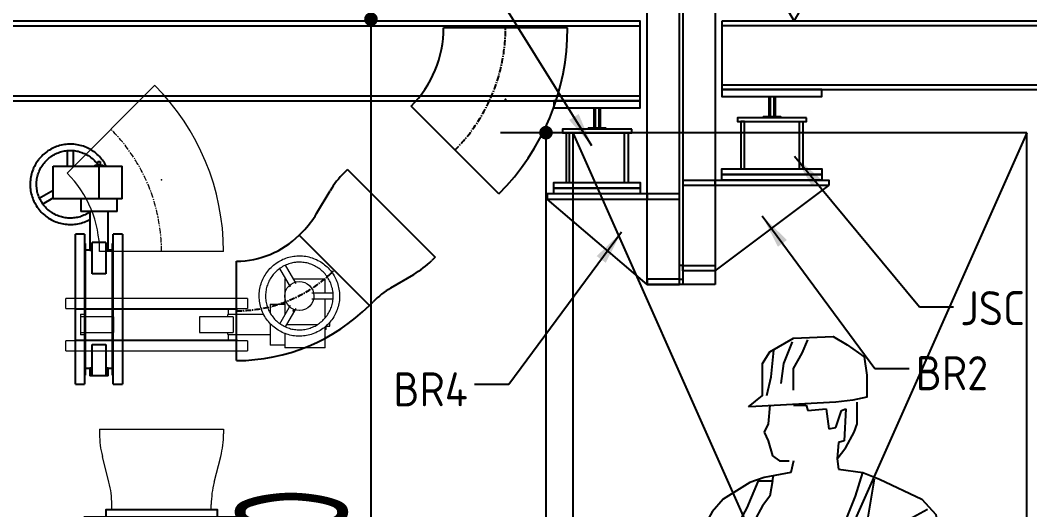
# Model space of a CAD drawing. Extents: x -181672 to 290600, y -29000 to 395522.
# Drawn here: x -98685 to -96462, y 36194 to 37272 of the extents above; entities that cross this region are included whole.
import ezdxf

# ---------------------------------------------------------------- set-up
doc = ezdxf.new("R2010")
doc.units = 0
doc.header["$LTSCALE"] = 10
doc.linetypes.add('XFM7P20PCW$0$CENTER', pattern=[2, 1.25, -0.25, 0.25, -0.25])
doc.linetypes.add('XFM7P20PCW$0$HIDDEN', pattern=[9.525, 6.35, -3.175])
for name, color, linetype in [('XFM7P20PCW$0$C.EQ', 252, 'Continuous'), ('XFM7P20PCW$0$M-CWTR-VAVE', 252, 'Continuous'), ('XFM7P20PCW$0$P-PCWR-20.7-P', 252, 'Continuous'), ('XFM7P20PCW$0$SH-LINE-10', 252, 'Continuous'), ('XFM7P20PCW$0$SH-LINE-130', 252, 'Continuous'), ('XFM7P20PCW$0$SH-LINE-170', 252, 'Continuous'), ('XFM7P20PCW$0$SH-TEXT', 252, 'Continuous'), ('XFM7P20PCW$0$U-CV-DIM', 252, 'Continuous')]:
    doc.layers.add(name, color=color, linetype=linetype)
doc.layers.add('XFM7P20PCW$0$M-PIPE--2', color=252, linetype='Continuous', lineweight=9)
doc.layers.add('XFM7P20PCW$0$M-PIPE-PCWS', color=252, linetype='Continuous', lineweight=9)
doc.styles.add('XFM7P20PCW$0$aa-txt', font='isocp.shx', dxfattribs={"bigfont": 'chineset'})
doc.styles.add('XFM7P20PCW$0$PX-TEXT', font='isocp.shx', dxfattribs={"width": 0.7, "bigfont": 'chineset.shx'})
doc.dimstyles.new('XFM7P20PCW$0$adim-5', dxfattribs={"dimscale": 10, "dimtxt": 0.25, "dimasz": 0.25, "dimexe": 0.1, "dimexo": 0.5, "dimgap": 0.15, "dimtad": 0, "dimdec": 4, "dimlfac": 5, "dimdsep": 46, "dimtxsty": 'XFM7P20PCW$0$aa-txt', "dimcen": 2.5, "dimclrd": 3, "dimclre": 3, "dimclrt": 256, "dimadec": 0, "dimazin": 0, "dimtfac": 1, "dimtdec": 4, "dimtmove": 0, "dimatfit": 3, "dimfxl": 1, "dimtolj": 1, "dimtzin": 0, "dimarcsym": 0})
doc.dimstyles.new('XFM7P20PCW$0$PX-400', dxfattribs={"dimscale": 1000, "dimtxt": 0.25, "dimasz": 0.03, "dimexe": 0.1, "dimexo": 0.1, "dimgap": 0.05, "dimtad": 1, "dimdec": 0, "dimzin": 0, "dimdsep": 46, "dimtxsty": 'XFM7P20PCW$0$PX-TEXT', "dimblk": 'XFM7P20PCW$0$_Dot', "dimcen": 2, "dimclrd": 2, "dimclre": 1, "dimclrt": 4, "dimadec": 0, "dimazin": 0, "dimtfac": 1, "dimtdec": 0, "dimtix": 1, "dimtmove": 2, "dimatfit": 3, "dimfxl": 1, "dimtvp": 1, "dimtolj": 1, "dimtzin": 0, "dimarcsym": 0})

# ---------------------------------------------------------------- blocks, each defined once
blk = doc.blocks.new('XFM7P20PCW$0$_Dot')
at = {"color": 0, "linetype": 'ByBlock', "lineweight": -2}
blk.add_line((-0.5, 0), (-1, 0), dxfattribs=at)
at = {"color": 0, "linetype": 'ByBlock', "const_width": 0.5}
blk.add_lwpolyline([(-0.25, 0, 1), (0.25, 0, 1)], format="xyb", close=True, dxfattribs=at)
blk = doc.blocks.new('*D648')
at = {"layer": 'DEFPOINTS', "color": 0, "transparency": 16777216}
for p in [(-97912.8, 37274.5), (-98034.8, 34774.6), (-97912.8, 34774.6)]:
    blk.add_point(p, dxfattribs=at)
at = {"layer": 'XFM7P20PCW$0$U-CV-DIM', "color": 2, "lineweight": -2, "transparency": 16777216}
blk.add_line((-97912.8, 37244.5), (-97912.8, 34804.6), dxfattribs=at)
at = {"layer": 'XFM7P20PCW$0$U-CV-DIM', "color": 1, "lineweight": -2, "transparency": 16777216}
blk.add_line((-97934.8, 34774.6), (-97812.8, 34774.6), dxfattribs=at)
at = {"layer": 'XFM7P20PCW$0$U-CV-DIM', "color": 2, "lineweight": -2, "transparency": 16777216, "xscale": 30, "yscale": 30, "zscale": 30}
for p, rotation in [((-97912.8, 37274.5), 90), ((-97912.8, 34774.6), 270)]:
    blk.add_blockref('XFM7P20PCW$0$_Dot', p, dxfattribs=dict(at, rotation=rotation))
at = {"layer": 'XFM7P20PCW$0$U-CV-DIM', "color": 4, "transparency": 16777216, "insert": (-98087.9, 36024.6), "char_height": 250, "attachment_point": 5, "rotation": 90, "style": 'XFM7P20PCW$0$PX-TEXT'}
blk.add_mtext('\\A1;2500', dxfattribs=at)
blk = doc.blocks.new('XFM7P20PCW$0$A$C11510676')
at = {"layer": 'XFM7P20PCW$0$M-CWTR-VAVE', "linetype": 'ByBlock'}
for p, q in [((40438.4, -14663.7), (40406.8, -14663.7)), ((40952.4, -14663.7), (40893.2, -14663.7)), ((40438.4, -14865.3), (40406.8, -14865.3)), ((40952.4, -14865.3), (40896.6, -14865.3))]:
    blk.add_line(p, q, dxfattribs=at)
for points in [[(40380.9, -14934.8), (40352.4, -14934.8), (40352.4, -14594.3), (40380.9, -14594.3), (40380.9, -14934.8)], [(40380.9, -14934.8), (40409.5, -14934.8), (40409.5, -14594.3), (40380.9, -14594.3), (40380.9, -14934.8)], [(40980.9, -14934.8), (40952.4, -14934.8), (40952.4, -14594.3), (40980.9, -14594.3), (40980.9, -14934.8)], [(40980.9, -14934.8), (41009.5, -14934.8), (41009.5, -14594.3), (40980.9, -14594.3), (40980.9, -14934.8)], [(40352.4, -14887.5), (40336.5, -14887.5), (40336.5, -14641.5), (40352.4, -14641.5)], [(41009.5, -14887.5), (41025.4, -14887.5), (41025.4, -14641.5), (41009.5, -14641.5)]]:
    blk.add_lwpolyline(points, dxfattribs=at)
blk.add_lwpolyline([(40540, -14589.2, 0.133256), (40495, -14601.4, 0.106756), (40452.3, -14640.5, 0.082828), (40426, -14695.1, 0.071352), (40416, -14764.5, 0.071352), (40426, -14834, 0.082828), (40452.3, -14888.5, 0.106756), (40495, -14927.6, 0.133256), (40540, -14939.8, 0.133256), (40585, -14927.6, 0.106756), (40627.6, -14888.5, 0.082828), (40654, -14834, 0.071352), (40664, -14764.5, 0.071352), (40654, -14695.1, 0.082828), (40627.6, -14640.5, 0.106756), (40585, -14601.4, 0.133256)], format="xyb", close=True, dxfattribs=at)
for points in [[(40559.7, -14939.8, 0.133256), (40604.8, -14927.6, 0.106756), (40647.4, -14888.5, 0.082828), (40673.7, -14834, 0.071352), (40683.7, -14764.5, 0.071352), (40673.7, -14695.1, 0.082828), (40647.4, -14640.5, 0.106756), (40604.8, -14601.4, 0.133256), (40559.7, -14589.2, 0.133256)], [(40582.3, -14939.8, 0.133256), (40627.4, -14927.6, 0.106756), (40670, -14888.5, 0.082828), (40696.3, -14834, 0.071352), (40706.3, -14764.5, 0.071352), (40696.3, -14695.1, 0.082828), (40670, -14640.5, 0.106756), (40627.4, -14601.4, 0.133256), (40582.3, -14589.2, 0.133256)]]:
    blk.add_lwpolyline(points, format="xyb", dxfattribs=at)
for centre, radius, start, end in [((40727.9, -14927.2), 312.9, 55.6598, 103.449), ((40745.2, -14769.3), 188.2, 1.4539, 32.2502), ((40745.2, -14759.7), 188.2, 327.7498, 358.5461), ((40727.9, -14601.8), 312.9, 256.551, 304.3402)]:
    blk.add_arc(centre, radius, start, end, dxfattribs=at)
blk = doc.blocks.new('XFM7P20PCW$0$R10-8')
for p, q in [((-10.95, 0), (10.95, 0)), ((-10.95, 0), (-10.95, -1.14)), ((10.95, 0), (10.95, -1.14)), ((-11.58, -6.09), (-13.03, -11.77)), ((11.58, -6.09), (13.03, -11.77)), ((-13.65, -17.78), (-13.65, -16.72)), ((13.65, -17.78), (-13.65, -17.78)), ((13.65, -17.78), (13.65, -16.72))]:
    blk.add_line(p, q)
for centre, start, end in [((-30.95, -1.14), 345.6601, 0), ((30.95, -1.14), 180, 194.3399), ((6.35, -16.72), 165.6601, 180), ((-6.35, -16.72), 0, 14.3399)]:
    blk.add_arc(centre, 20, start, end)
blk = doc.blocks.new('XFM7P20PCW$0$BV-250A-HP')
for p, q in [((76.9, 400.2), (73.5, 399.3)), ((80.4, 400.9), (76.9, 400.2)), ((83.8, 401.5), (80.4, 400.9)), ((87.4, 402), (83.8, 401.5)), ((90.9, 402.3), (87.4, 402)), ((94.4, 402.5), (90.9, 402.3)), ((98, 402.5), (94.4, 402.5)), ((101.5, 402.4), (98, 402.5)), ((105, 402.1), (101.5, 402.4)), ((108.5, 401.7), (105, 402.1)), ((112, 401.2), (108.5, 401.7)), ((115.5, 400.5), (112, 401.2)), ((119, 399.7), (115.5, 400.5)), ((30.7, 381), (37.3, 381)), ((30.7, 373), (30.7, 381)), ((36.7, 378.8), (34.2, 376.3)), ((39.4, 381.2), (36.7, 378.8)), ((37.3, 381), (37.3, 379.2)), ((42.1, 383.4), (39.4, 381.2)), ((44.9, 385.6), (42.1, 383.4)), ((47.8, 387.6), (44.9, 385.6)), ((50.8, 389.5), (47.8, 387.6)), ((53.9, 391.3), (50.8, 389.5)), ((57, 392.9), (53.9, 391.3)), ((56.7, 376.7), (59.3, 378.2)), ((60.2, 394.5), (57, 392.9)), ((59.3, 378.2), (61.9, 379.7)), ((63.4, 395.9), (60.2, 394.5)), ((61.9, 379.7), (64.5, 381.1)), ((66.7, 397.2), (63.4, 395.9)), ((64.5, 381.1), (67.2, 382.3)), ((70.1, 398.3), (66.7, 397.2)), ((67.2, 382.3), (70, 383.4)), ((70, 383.4), (72.8, 384.5)), ((73.5, 399.3), (70.1, 398.3)), ((72.8, 384.5), (75.6, 385.4)), ((75.6, 385.4), (78.5, 386.2)), ((78.5, 386.2), (81.4, 386.9)), ((81.4, 386.9), (84.3, 387.4)), ((84.3, 387.4), (87.3, 387.9)), ((87.3, 387.9), (90.2, 388.2)), ((90, 388.3), (90, 341.4)), ((90.2, 388.2), (93.2, 388.4)), ((93.2, 388.4), (96.2, 388.5)), ((96.2, 388.5), (99.2, 388.5)), ((99.2, 388.5), (102.2, 388.3)), ((102.2, 388.3), (105.1, 388.1)), ((104, 341.4), (104, 388.5)), ((105.1, 388.1), (108.1, 387.7)), ((108.1, 387.7), (111, 387.2)), ((111, 387.2), (113.9, 386.6)), ((113.9, 386.6), (116.8, 385.8)), ((116.8, 385.8), (119.7, 385)), ((122.4, 398.8), (119, 399.7)), ((119.7, 385), (122.5, 384)), ((125.7, 397.7), (122.4, 398.8)), ((122.5, 384), (125.3, 382.9)), ((125.3, 382.9), (128, 381.7)), ((129.1, 396.5), (125.7, 397.7)), ((128, 381.7), (130.7, 380.4)), ((132.3, 395.1), (129.1, 396.5)), ((130.7, 380.4), (133.3, 379)), ((135.6, 393.7), (132.3, 395.1)), ((133.3, 379), (135.9, 377.5)), ((138.7, 392.1), (135.6, 393.7)), ((141.8, 390.3), (138.7, 392.1)), ((144.8, 388.5), (141.8, 390.3)), ((147.8, 386.5), (144.8, 388.5)), ((150.6, 384.4), (147.8, 386.5)), ((153.4, 382.2), (150.6, 384.4)), ((156.1, 379.9), (153.4, 382.2)), ((158.7, 377.5), (156.1, 379.9)), ((-17, 371), (-17, 282)), ((-17, 371), (29.3, 371)), ((19.4, 356.6), (17.8, 353.4)), ((21.2, 359.6), (19.4, 356.6)), ((23.1, 362.6), (21.2, 359.6)), ((23, 373), (23, 371)), ((23, 373), (31.1, 373)), ((25.1, 365.5), (23.1, 362.6)), ((27.2, 368.4), (25.1, 365.5)), ((29.4, 371.1), (27.2, 368.4)), ((31.7, 373.8), (29.4, 371.1)), ((34.2, 376.3), (31.7, 373.8)), ((33.9, 353.6), (35.5, 356.1)), ((35.5, 356.1), (37.2, 358.5)), ((37.2, 358.5), (39.1, 360.8)), ((39.1, 360.8), (41, 363.1)), ((41, 363.1), (43, 365.3)), ((43, 365.3), (45.1, 367.4)), ((45.1, 367.4), (47.3, 369.5)), ((47.3, 369.5), (49.5, 371.4)), ((49.2, 371), (90, 371)), ((49.5, 371.4), (51.9, 373.3)), ((51.9, 373.3), (54.3, 375)), ((54.3, 375), (56.7, 376.7)), ((104, 371), (134.8, 371)), ((134.8, 300.2), (134.8, 371)), ((135.9, 377.5), (138.4, 375.9)), ((138.4, 375.9), (140.8, 374.2)), ((140.8, 374.2), (143.2, 372.4)), ((143.2, 372.4), (145.5, 370.5)), ((145.5, 370.5), (147.7, 368.6)), ((147.7, 368.6), (149.9, 366.5)), ((149.9, 366.5), (151.9, 364.3)), ((151.9, 364.3), (153.9, 362.1)), ((153.9, 362.1), (155.8, 359.8)), ((155.8, 359.8), (157.6, 357.4)), ((157.6, 357.4), (159.3, 354.9)), ((161.1, 375), (158.7, 377.5)), ((163.5, 372.4), (161.1, 375)), ((165.8, 369.6), (163.5, 372.4)), ((168, 366.9), (165.8, 369.6)), ((170, 364), (168, 366.9)), ((172, 361), (170, 364)), ((173.8, 358), (172, 361)), ((175.5, 354.9), (173.8, 358)), ((11.5, 336.9), (10.7, 333.5)), ((12.5, 340.3), (11.5, 336.9)), ((13.6, 343.6), (12.5, 340.3)), ((14.9, 347), (13.6, 343.6)), ((16.2, 350.2), (14.9, 347)), ((17.8, 353.4), (16.2, 350.2)), ((24.6, 331.7), (25.4, 334.6)), ((25.4, 334.6), (26.3, 337.4)), ((26.3, 337.4), (27.3, 340.2)), ((27.3, 340.2), (28.4, 343)), ((28.4, 343), (29.6, 345.7)), ((29.6, 345.7), (30.9, 348.4)), ((30.9, 348.4), (32.3, 351)), ((32.3, 351), (33.9, 353.6)), ((34, 285.6), (34, 353.5)), ((159.3, 354.9), (160.8, 352.4)), ((160.8, 352.4), (162.3, 349.8)), ((162.3, 349.8), (163.7, 347.2)), ((163.7, 347.2), (165, 344.5)), ((165, 344.5), (166.1, 341.7)), ((166.1, 341.7), (167.2, 339)), ((167.2, 339), (168.1, 336.1)), ((168.1, 336.1), (169, 333.3)), ((177.1, 351.7), (175.5, 354.9)), ((178.5, 348.5), (177.1, 351.7)), ((179.8, 345.2), (178.5, 348.5)), ((181, 341.8), (179.8, 345.2)), ((182.1, 338.5), (181, 341.8)), ((183, 335), (182.1, 338.5)), ((183.7, 331.6), (183, 335)), ((8.7, 319.4), (8.5, 315.9)), ((8.5, 315.9), (8.5, 314)), ((8.5, 314), (8.6, 310.5)), ((9, 323), (8.7, 319.4)), ((9.4, 326.5), (9, 323)), ((10, 330), (9.4, 326.5)), ((10.7, 333.5), (10, 330)), ((22.5, 314), (22.6, 317)), ((22.5, 312.4), (22.5, 314)), ((22.6, 309.4), (22.5, 312.4)), ((22.6, 317), (22.7, 320)), ((22.7, 320), (23, 322.9)), ((23, 322.9), (23.5, 325.9)), ((23.5, 325.9), (24, 328.8)), ((24, 328.8), (24.6, 331.7)), ((169, 333.3), (169.7, 330.4)), ((169.7, 330.4), (170.3, 327.5)), ((170.3, 327.5), (170.8, 324.5)), ((170.8, 324.5), (171.1, 321.6)), ((171.1, 321.6), (171.4, 318.6)), ((171.4, 318.6), (171.5, 315.6)), ((171.5, 314), (171.4, 311)), ((171.5, 315.6), (171.5, 314)), ((184.4, 328.1), (183.7, 331.6)), ((184.9, 324.6), (184.4, 328.1)), ((185.2, 321.1), (184.9, 324.6)), ((185.4, 317.5), (185.2, 321.1)), ((185.3, 308.6), (185.5, 312.1)), ((185.5, 314), (185.4, 317.5)), ((185.5, 312.1), (185.5, 314)), ((8.6, 310.5), (8.8, 306.9)), ((8.8, 306.9), (9.1, 303.4)), ((9.1, 303.4), (9.6, 299.9)), ((9.6, 299.9), (10.3, 296.4)), ((10.3, 296.4), (11, 293)), ((11, 293), (11.9, 289.5)), ((11.9, 289.5), (13, 286.2)), ((22.9, 306.4), (22.6, 309.4)), ((23.2, 303.5), (22.9, 306.4)), ((23.7, 300.5), (23.2, 303.5)), ((24.3, 297.6), (23.7, 300.5)), ((25, 294.7), (24.3, 297.6)), ((25.9, 291.9), (25, 294.7)), ((26.8, 289), (25.9, 291.9)), ((27.9, 286.3), (26.8, 289)), ((69.8, 306.4), (29.2, 282.9)), ((36.1, 270.8), (76.8, 294.2)), ((117.2, 294.2), (157.9, 270.8)), ((164.8, 282.9), (124.2, 306.4)), ((167.7, 290.6), (166.7, 287.8)), ((168.6, 293.4), (167.7, 290.6)), ((169.4, 296.3), (168.6, 293.4)), ((170, 299.2), (169.4, 296.3)), ((170.5, 302.1), (170, 299.2)), ((171, 305.1), (170.5, 302.1)), ((171.3, 308), (171, 305.1)), ((171.4, 311), (171.3, 308)), ((181.5, 287.7), (182.5, 291.1)), ((182.5, 291.1), (183.3, 294.5)), ((183.3, 294.5), (184, 298)), ((184, 298), (184.6, 301.5)), ((184.6, 301.5), (185, 305)), ((185, 305), (185.3, 308.6)), ((14.6, 282), (-17, 282)), ((-11.3, 282), (-11.3, 249.5)), ((13, 286.2), (14.2, 282.8)), ((14.2, 282.8), (15.5, 279.5)), ((15.5, 279.5), (16.9, 276.3)), ((16.9, 276.3), (18.5, 273.1)), ((18.5, 273.1), (20.2, 270)), ((20.2, 270), (22, 267)), ((22, 267), (24, 264)), ((29, 283.5), (27.9, 286.3)), ((30.3, 280.8), (29, 283.5)), ((31.7, 278.2), (30.3, 280.8)), ((33.2, 275.6), (31.7, 278.2)), ((34.7, 273.1), (33.2, 275.6)), ((36.4, 270.6), (34.7, 273.1)), ((38.2, 268.2), (36.4, 270.6)), ((40.1, 265.9), (38.2, 268.2)), ((134.8, 282), (55.3, 282)), ((79.3, 249.5), (79.3, 282)), ((134.8, 282), (134.8, 284.2)), ((154.9, 267.2), (153, 264.9)), ((156.8, 269.5), (154.9, 267.2)), ((158.5, 271.9), (156.8, 269.5)), ((160.1, 274.4), (158.5, 271.9)), ((161.7, 277), (160.1, 274.4)), ((163.1, 279.6), (161.7, 277)), ((164.4, 282.3), (163.1, 279.6)), ((165.6, 285), (164.4, 282.3)), ((166.7, 287.8), (165.6, 285)), ((170.9, 265.4), (172.8, 268.4)), ((172.8, 268.4), (174.6, 271.4)), ((174.6, 271.4), (176.2, 274.6)), ((176.2, 274.6), (177.8, 277.8)), ((177.8, 277.8), (179.1, 281)), ((179.1, 281), (180.4, 284.4)), ((180.4, 284.4), (181.5, 287.7)), ((36.5, 249.5), (-11.3, 249.5)), ((11.3, 249.5), (11.3, 157)), ((24, 264), (26, 261.1)), ((26, 261.1), (28.2, 258.4)), ((28.2, 258.4), (30.5, 255.6)), ((30.5, 255.6), (32.9, 253)), ((32.9, 253), (35.3, 250.5)), ((35.3, 250.5), (37.9, 248.1)), ((37.9, 248.1), (40.6, 245.8)), ((42.1, 263.7), (40.1, 265.9)), ((40.6, 245.8), (43.4, 243.6)), ((44.1, 261.5), (42.1, 263.7)), ((46.3, 259.4), (44.1, 261.5)), ((48.5, 257.5), (46.3, 259.4)), ((50.8, 255.6), (48.5, 257.5)), ((53.2, 253.8), (50.8, 255.6)), ((55.6, 252.1), (53.2, 253.8)), ((58.1, 250.5), (55.6, 252.1)), ((60.7, 249), (58.1, 250.5)), ((79.3, 249.5), (60, 249.5)), ((63.3, 247.6), (60.7, 249)), ((66, 246.3), (63.3, 247.6)), ((68.7, 245.1), (66, 246.3)), ((71.5, 244), (68.7, 245.1)), ((124, 244.6), (121.2, 243.5)), ((126.8, 245.7), (124, 244.6)), ((129.5, 246.9), (126.8, 245.7)), ((132.1, 248.3), (129.5, 246.9)), ((134.7, 249.8), (132.1, 248.3)), ((137.3, 251.3), (134.7, 249.8)), ((139.7, 253), (137.3, 251.3)), ((142.1, 254.7), (139.7, 253)), ((144.5, 256.6), (142.1, 254.7)), ((146.7, 258.5), (144.5, 256.6)), ((148.9, 260.6), (146.7, 258.5)), ((151, 262.7), (148.9, 260.6)), ((149.1, 242.4), (151.9, 244.6)), ((153, 264.9), (151, 262.7)), ((151.9, 244.6), (154.6, 246.8)), ((154.6, 246.8), (157.3, 249.2)), ((157.3, 249.2), (159.8, 251.7)), ((159.8, 251.7), (162.3, 254.2)), ((162.3, 254.2), (164.6, 256.9)), ((164.6, 256.9), (166.8, 259.6)), ((166.8, 259.6), (168.9, 262.5)), ((168.9, 262.5), (170.9, 265.4)), ((43.4, 243.6), (46.2, 241.5)), ((46.2, 241.5), (49.2, 239.5)), ((49.2, 239.5), (52.2, 237.7)), ((52.2, 237.7), (55.3, 235.9)), ((55.3, 235.9), (58.4, 234.3)), ((56.7, 157), (56.7, 235.4)), ((58.4, 234.3), (61.7, 232.9)), ((61.7, 232.9), (64.9, 231.5)), ((64.9, 231.5), (68.3, 230.3)), ((68.3, 230.3), (71.6, 229.2)), ((74.3, 243), (71.5, 244)), ((71.6, 229.2), (75, 228.3)), ((77.2, 242.2), (74.3, 243)), ((75, 228.3), (78.5, 227.5)), ((80.1, 241.4), (77.2, 242.2)), ((78.5, 227.5), (82, 226.8)), ((83, 240.8), (80.1, 241.4)), ((82, 226.8), (85.5, 226.3)), ((85.9, 240.3), (83, 240.8)), ((85.5, 226.3), (89, 225.9)), ((88.9, 239.9), (85.9, 240.3)), ((91.8, 239.7), (88.9, 239.9)), ((89, 225.9), (92.5, 225.6)), ((94.8, 239.5), (91.8, 239.7)), ((92.5, 225.6), (96, 225.5)), ((97.8, 239.5), (94.8, 239.5)), ((96, 225.5), (99.6, 225.5)), ((100.8, 239.6), (97.8, 239.5)), ((99.6, 225.5), (103.1, 225.7)), ((103.8, 239.8), (100.8, 239.6)), ((103.1, 225.7), (106.6, 226)), ((106.7, 240.1), (103.8, 239.8)), ((106.6, 226), (110.2, 226.5)), ((109.7, 240.6), (106.7, 240.1)), ((112.6, 241.1), (109.7, 240.6)), ((110.2, 226.5), (113.6, 227.1)), ((115.5, 241.8), (112.6, 241.1)), ((113.6, 227.1), (117.1, 227.8)), ((118.4, 242.6), (115.5, 241.8)), ((117.1, 227.8), (120.5, 228.7)), ((121.2, 243.5), (118.4, 242.6)), ((120.5, 228.7), (123.9, 229.7)), ((123.9, 229.7), (127.3, 230.8)), ((127.3, 230.8), (130.6, 232.1)), ((130.6, 232.1), (133.8, 233.5)), ((133.8, 233.5), (137, 235.1)), ((137, 235.1), (140.1, 236.7)), ((140.1, 236.7), (143.2, 238.5)), ((143.2, 238.5), (146.2, 240.4)), ((146.2, 240.4), (149.1, 242.4)), ((-1.6, 200), (-23.6, 200)), ((-23.6, -200), (-23.6, 199.9)), ((-1.6, 199.8), (-1.6, -200)), ((91.6, 200), (69.6, 200)), ((69.6, -200), (69.6, 199.9)), ((91.6, 199.8), (91.6, -200)), ((0, 177.5), (-1.6, 177.5)), ((0, 177.5), (0, -177.5)), ((11.3, 157), (0, 157)), ((51, 168.2), (17, 168.2)), ((17, 94.2), (17, 168.2)), ((51, 168.2), (51, 94.2)), ((68, 157), (56.7, 157)), ((69.6, 177.5), (68, 177.5)), ((68, -177.5), (68, 177.5)), ((51, 94.2), (17, 94.2)), ((17, -94.2), (51, -94.2)), ((17, -168.3), (17, -94.2)), ((51, -94.2), (51, -168.3)), ((-1.6, -177.5), (0, -177.5)), ((0, -157), (11.3, -157)), ((11.3, -157), (11.3, -168.3)), ((56.7, -168.3), (11.3, -168.3)), ((56.7, -168.3), (56.7, -157)), ((56.7, -157), (68, -157)), ((68, -177.5), (69.6, -177.5)), ((-23.6, -200), (-1.6, -200)), ((69.6, -200), (91.6, -200))]:
    blk.add_line(p, q)
for centre, radius, start, end in [((97, 395.5), 7, 85.2104, 94.7896), ((97, 314), 32, 180, 178.5803), ((26.4, 273.3), 7, 204.5391, 214.7896), ((167.6, 273.3), 7, 325.2104, 334.7896)]:
    blk.add_arc(centre, radius, start, end)
for points in [[(11.3, 157), (11.3, 157), (11.8, 156.9), (13.7, 156.7), (15.8, 156.4), (17, 156.3)], [(51, 156.3), (52.2, 156.4), (54.3, 156.7), (56.2, 156.9), (56.7, 157), (56.7, 157)], [(17, -156.3), (15.8, -156.4), (13.7, -156.7), (11.8, -156.9), (11.3, -157), (11.3, -157)], [(56.7, -157), (56.7, -157), (56.2, -156.9), (54.3, -156.7), (52.2, -156.4), (51, -156.3)]]:
    blk.add_open_spline(points, degree=3)
blk = doc.blocks.new('XFM7P20PCW$0$A$C59A563D6')
blk.add_line((0, 344.7), (0, 71.6))
at = {"color": 0}
blk.add_line((365.9, 193.1), (172.9, 0), dxfattribs=at)
for radius in [517.5, 244.5]:
    blk.add_arc((0, -172.9), radius, 45, 90)
at = {"color": 1, "linetype": 'XFM7P20PCW$0$CENTER'}
blk.add_arc((0, -172.9), 381, 45, 90, dxfattribs=at)
at = {"color": 0}
blk.add_point((157.8, 208.1), dxfattribs=at)
blk = doc.blocks.new('XFM7P20PCW$0$BV-200A-HN')
for p, q in [((-66.6, 356.9), (-69.8, 355.5)), ((-63.3, 358.2), (-66.6, 356.9)), ((-59.9, 359.3), (-63.3, 358.2)), ((-56.5, 360.3), (-59.9, 359.3)), ((-53.1, 361.2), (-56.5, 360.3)), ((-49.6, 361.9), (-53.1, 361.2)), ((-46.2, 362.5), (-49.6, 361.9)), ((-42.6, 363), (-46.2, 362.5)), ((-39.1, 363.3), (-42.6, 363)), ((-35.6, 363.5), (-39.1, 363.3)), ((-32, 363.5), (-35.6, 363.5)), ((-28.5, 363.4), (-32, 363.5)), ((-25, 363.1), (-28.5, 363.4)), ((-21.5, 362.7), (-25, 363.1)), ((-18, 362.2), (-21.5, 362.7)), ((-14.5, 361.5), (-18, 362.2)), ((-11, 360.7), (-14.5, 361.5)), ((-7.6, 359.8), (-11, 360.7)), ((-4.3, 358.7), (-7.6, 359.8)), ((-0.9, 357.5), (-4.3, 358.7)), ((2.3, 356.1), (-0.9, 357.5)), ((5.6, 354.7), (2.3, 356.1)), ((-98.3, 334.8), (-100.6, 332.1)), ((-95.8, 337.3), (-98.3, 334.8)), ((-93.3, 339.8), (-95.8, 337.3)), ((-90.6, 342.2), (-93.3, 339.8)), ((-87.9, 344.4), (-90.6, 342.2)), ((-85.1, 346.6), (-87.9, 344.4)), ((-82.2, 348.6), (-85.1, 346.6)), ((-79.2, 350.5), (-82.2, 348.6)), ((-80.5, 332.4), (-78.1, 334.3)), ((-76.1, 352.3), (-79.2, 350.5)), ((-78.1, 334.3), (-75.7, 336)), ((-73, 353.9), (-76.1, 352.3)), ((-75.7, 336), (-73.3, 337.7)), ((-73.3, 337.7), (-70.7, 339.2)), ((-69.8, 355.5), (-73, 353.9)), ((-70.7, 339.2), (-68.1, 340.7)), ((-68.1, 340.7), (-65.5, 342.1)), ((-65.5, 342.1), (-62.8, 343.3)), ((-62.8, 343.3), (-60, 344.4)), ((-60, 344.4), (-57.2, 345.5)), ((-57.2, 345.5), (-54.4, 346.4)), ((-54.4, 346.4), (-51.5, 347.2)), ((-51.5, 347.2), (-48.6, 347.9)), ((-48.6, 347.9), (-45.7, 348.4)), ((-45.7, 348.4), (-42.7, 348.9)), ((-42.7, 348.9), (-39.8, 349.2)), ((-40, 350.2), (-40, 315)), ((-39.8, 349.2), (-36.8, 349.4)), ((-36.8, 349.4), (-33.8, 349.5)), ((-33.8, 349.5), (-30.8, 349.5)), ((-30.8, 349.5), (-27.8, 349.3)), ((-27.8, 349.3), (-24.9, 349.1)), ((-26, 315), (-26, 350.1)), ((-24.9, 349.1), (-21.9, 348.7)), ((-21.9, 348.7), (-19, 348.2)), ((-19, 348.2), (-16.1, 347.6)), ((-16.1, 347.6), (-13.2, 346.8)), ((-13.2, 346.8), (-10.3, 346)), ((-10.3, 346), (-7.5, 345)), ((-7.5, 345), (-4.7, 343.9)), ((-4.7, 343.9), (-2, 342.7)), ((-2, 342.7), (0.7, 341.4)), ((0.7, 341.4), (3.3, 340)), ((3.3, 340), (5.9, 338.5)), ((8.7, 353.1), (5.6, 354.7)), ((5.9, 338.5), (8.4, 336.9)), ((8.4, 336.9), (10.8, 335.2)), ((11.8, 351.3), (8.7, 353.1)), ((10.8, 335.2), (13.2, 333.4)), ((14.8, 349.5), (11.8, 351.3)), ((17.8, 347.5), (14.8, 349.5)), ((20.6, 345.4), (17.8, 347.5)), ((23.4, 343.2), (20.6, 345.4)), ((26.1, 340.9), (23.4, 343.2)), ((28.7, 338.5), (26.1, 340.9)), ((31.1, 336), (28.7, 338.5)), ((33.5, 333.4), (31.1, 336)), ((-112.2, 314.4), (-113.8, 311.2)), ((-110.6, 317.6), (-112.2, 314.4)), ((-108.8, 320.6), (-110.6, 317.6)), ((-106.9, 323.6), (-108.8, 320.6)), ((-104.9, 326.5), (-106.9, 323.6)), ((-102.8, 329.4), (-104.9, 326.5)), ((-100.6, 332.1), (-102.8, 329.4)), ((-99.1, 309.4), (-97.7, 312)), ((-97.7, 312), (-96.1, 314.6)), ((-96.1, 314.6), (-94.5, 317.1)), ((-94.5, 317.1), (-92.8, 319.5)), ((-92.8, 319.5), (-90.9, 321.8)), ((-90.9, 321.8), (-89, 324.1)), ((-89, 324.1), (-87, 326.3)), ((-87, 326.3), (-84.9, 328.4)), ((-84.9, 328.4), (-82.7, 330.5)), ((-82.7, 330.5), (-80.5, 332.4)), ((-70.8, 315), (81, 315)), ((-70.8, 243), (-70.8, 315)), ((13.2, 333.4), (15.5, 331.5)), ((15.5, 331.5), (17.7, 329.6)), ((17.7, 329.6), (19.9, 327.5)), ((19.9, 327.5), (21.9, 325.3)), ((21, 317), (21, 315)), ((21, 317), (27.7, 317)), ((21.9, 325.3), (23.9, 323.1)), ((23.9, 323.1), (25.8, 320.8)), ((25.8, 320.8), (27.3, 318.7)), ((27.3, 325), (32.7, 325)), ((27.3, 317), (27.3, 325)), ((32.1, 317), (27.9, 317)), ((30, 315), (30, 243)), ((32.7, 317), (32.3, 317)), ((32.7, 325), (32.7, 317)), ((32.7, 317), (39, 317)), ((35.8, 330.6), (33.5, 333.4)), ((38, 327.9), (35.8, 330.6)), ((40, 325), (38, 327.9)), ((39, 315), (39, 317)), ((42, 322), (40, 325)), ((43.8, 319), (42, 322)), ((45.5, 315.9), (43.8, 319)), ((45.9, 315), (45.5, 315.9)), ((81, 243), (81, 315)), ((-120, 291), (-120.6, 287.5)), ((-119.3, 294.5), (-120, 291)), ((-118.5, 297.9), (-119.3, 294.5)), ((-117.5, 301.3), (-118.5, 297.9)), ((-116.4, 304.6), (-117.5, 301.3)), ((-115.1, 308), (-116.4, 304.6)), ((-113.8, 311.2), (-115.1, 308)), ((-106.5, 286.9), (-106, 289.8)), ((-106, 289.8), (-105.4, 292.7)), ((-105.4, 292.7), (-104.6, 295.6)), ((-104.6, 295.6), (-103.7, 298.4)), ((-103.7, 298.4), (-102.7, 301.2)), ((-102.7, 301.2), (-101.6, 304)), ((-101.6, 304), (-100.4, 306.7)), ((-100.4, 306.7), (-99.1, 309.4)), ((-121.3, 280.4), (-121.5, 276.9)), ((-121.5, 276.9), (-121.5, 275)), ((-121.5, 275), (-121.4, 271.5)), ((-121.4, 271.5), (-121.2, 267.9)), ((-121, 284), (-121.3, 280.4)), ((-121.2, 267.9), (-120.9, 264.4)), ((-120.6, 287.5), (-121, 284)), ((-107.5, 275), (-107.4, 278)), ((-107.5, 273.4), (-107.5, 275)), ((-107.4, 270.4), (-107.5, 273.4)), ((-107.4, 278), (-107.3, 281)), ((-107.1, 267.4), (-107.4, 270.4)), ((-107.3, 281), (-107, 283.9)), ((-106.8, 264.5), (-107.1, 267.4)), ((-107, 283.9), (-106.5, 286.9)), ((-120.9, 264.4), (-120.4, 260.9)), ((-120.4, 260.9), (-119.7, 257.4)), ((-119.7, 257.4), (-119, 254)), ((-119, 254), (-118.1, 250.5)), ((-118.1, 250.5), (-117, 247.2)), ((-117, 247.2), (-115.8, 243.8)), ((-106.3, 261.5), (-106.8, 264.5)), ((-105.7, 258.6), (-106.3, 261.5)), ((-105, 255.7), (-105.7, 258.6)), ((-104.1, 252.9), (-105, 255.7)), ((-103.2, 250), (-104.1, 252.9)), ((-102.1, 247.3), (-103.2, 250)), ((-101, 244.5), (-102.1, 247.3)), ((-70.8, 261.3), (-101.4, 243.6)), ((-94.6, 231.3), (-70.8, 245.1)), ((-115.8, 243.8), (-114.5, 240.5)), ((-114.5, 240.5), (-113.1, 237.3)), ((-113.1, 237.3), (-111.5, 234.1)), ((-111.5, 234.1), (-109.8, 231)), ((-109.8, 231), (-108, 228)), ((-108, 228), (-106, 225)), ((-106, 225), (-104, 222.1)), ((-99.7, 241.8), (-101, 244.5)), ((-98.3, 239.2), (-99.7, 241.8)), ((-96.8, 236.6), (-98.3, 239.2)), ((-95.3, 234.1), (-96.8, 236.6)), ((-93.6, 231.6), (-95.3, 234.1)), ((-91.8, 229.2), (-93.6, 231.6)), ((-89.9, 226.9), (-91.8, 229.2)), ((-87.9, 224.7), (-89.9, 226.9)), ((-85.9, 222.5), (-87.9, 224.7)), ((-83.7, 220.4), (-85.9, 222.5)), ((81, 243), (-70.8, 243)), ((-10, 243), (-10, 215)), ((70, 215), (70, 243)), ((-104, 222.1), (-101.8, 219.4)), ((-101.8, 219.4), (-99.5, 216.6)), ((-99.5, 216.6), (-97.1, 214)), ((-97.1, 214), (-94.7, 211.5)), ((-94.7, 211.5), (-92.1, 209.1)), ((-92.1, 209.1), (-89.4, 206.8)), ((-89.4, 206.8), (-86.6, 204.6)), ((-86.6, 204.6), (-83.8, 202.5)), ((-83.8, 202.5), (-80.8, 200.5)), ((-81.5, 218.5), (-83.7, 220.4)), ((-79.2, 216.6), (-81.5, 218.5)), ((-80.8, 200.5), (-77.8, 198.7)), ((-76.8, 214.8), (-79.2, 216.6)), ((-74.4, 213.1), (-76.8, 214.8)), ((-71.9, 211.5), (-74.4, 213.1)), ((-69.3, 210), (-71.9, 211.5)), ((-66.7, 208.6), (-69.3, 210)), ((-64, 207.3), (-66.7, 208.6)), ((-61.3, 206.1), (-64, 207.3)), ((-58.5, 205), (-61.3, 206.1)), ((-55.7, 204), (-58.5, 205)), ((-52.8, 203.2), (-55.7, 204)), ((-49.9, 202.4), (-52.8, 203.2)), ((-47, 201.8), (-49.9, 202.4)), ((-44.1, 201.3), (-47, 201.8)), ((-41.1, 200.9), (-44.1, 201.3)), ((-38.2, 200.7), (-41.1, 200.9)), ((-35.2, 200.5), (-38.2, 200.7)), ((-32.2, 200.5), (-35.2, 200.5)), ((-29.2, 200.6), (-32.2, 200.5)), ((-26.2, 200.8), (-29.2, 200.6)), ((-23.3, 201.1), (-26.2, 200.8)), ((-20.3, 201.6), (-23.3, 201.1)), ((-17.4, 202.1), (-20.3, 201.6)), ((-14.5, 202.8), (-17.4, 202.1)), ((-11.6, 203.6), (-14.5, 202.8)), ((-8.8, 204.5), (-11.6, 203.6)), ((70, 215), (-10, 215)), ((-6, 205.6), (-8.8, 204.5)), ((-3.2, 206.7), (-6, 205.6)), ((-0.5, 207.9), (-3.2, 206.7)), ((2.1, 209.3), (-0.5, 207.9)), ((4.7, 210.8), (2.1, 209.3)), ((7.3, 212.3), (4.7, 210.8)), ((9.7, 214), (7.3, 212.3)), ((10, 214.2), (9.7, 214)), ((10, 215), (10, 130)), ((50, 130), (50, 215)), ((-77.8, 198.7), (-74.7, 196.9)), ((-74.7, 196.9), (-71.6, 195.3)), ((-71.6, 195.3), (-68.3, 193.9)), ((-68.3, 193.9), (-65.1, 192.5)), ((-65.1, 192.5), (-61.7, 191.3)), ((-61.7, 191.3), (-58.4, 190.2)), ((-58.4, 190.2), (-55, 189.3)), ((-55, 189.3), (-51.5, 188.5)), ((-51.5, 188.5), (-48, 187.8)), ((-48, 187.8), (-44.5, 187.3)), ((-44.5, 187.3), (-41, 186.9)), ((-41, 186.9), (-37.5, 186.6)), ((-37.5, 186.6), (-34, 186.5)), ((-34, 186.5), (-30.4, 186.5)), ((-30.4, 186.5), (-26.9, 186.7)), ((-26.9, 186.7), (-23.4, 187)), ((-23.4, 187), (-19.8, 187.5)), ((-19.8, 187.5), (-16.4, 188.1)), ((-16.4, 188.1), (-12.9, 188.8)), ((-12.9, 188.8), (-9.5, 189.7)), ((-9.5, 189.7), (-6.1, 190.7)), ((-6.1, 190.7), (-2.7, 191.8)), ((-2.7, 191.8), (0.6, 193.1)), ((0.6, 193.1), (3.8, 194.5)), ((3.8, 194.5), (7, 196.1)), ((7, 196.1), (10, 197.7)), ((-1.6, 165), (-21.6, 165)), ((-21.6, -165), (-21.6, 165)), ((-1.6, 165), (-1.6, -165)), ((81.6, 165), (61.6, 165)), ((61.6, -165), (61.6, 165)), ((81.6, 165), (81.6, -165)), ((0, 145), (-1.6, 145)), ((0, 145), (0, -145)), ((45, 146.7), (15, 146.7)), ((15, 78), (15, 146.7)), ((45, 146.7), (45, 78)), ((61.6, 145), (60, 145)), ((60, -145), (60, 145)), ((10, 130), (0, 130)), ((60, 130), (50, 130)), ((45, 78), (15, 78)), ((15, -78), (45, -78)), ((15, -146.7), (15, -78)), ((45, -78), (45, -146.7)), ((0, -130), (10, -130)), ((10, -130), (10, -146.7)), ((50, -146.7), (50, -130)), ((50, -130), (60, -130)), ((-1.6, -145), (0, -145)), ((50, -146.7), (10, -146.7)), ((60, -145), (61.6, -145)), ((-21.6, -165), (-1.6, -165)), ((61.6, -165), (81.6, -165))]:
    blk.add_line(p, q)
for centre, start, end in [((-33, 356.5), 85.2104, 94.7896), ((-103.6, 234.3), 205.2104, 214.7896)]:
    blk.add_arc(centre, 7, start, end)
for points in [[(10, 130), (10, 130), (10.4, 129.9), (12.1, 129.7), (13.9, 129.5), (15, 129.3)], [(45, 129.3), (46.1, 129.5), (47.9, 129.7), (49.6, 129.9), (50, 130), (50, 130)], [(15, -129.3), (13.9, -129.5), (12.1, -129.7), (10.4, -129.9), (10, -130), (10, -130)], [(50, -130), (50, -130), (49.6, -129.9), (47.9, -129.7), (46.1, -129.5), (45, -129.3)]]:
    blk.add_open_spline(points, degree=3)
blk = doc.blocks.new('XFM7P20PCW$0$A$C6F0327C1')
blk.add_line((0, 276.3), (0, 57.2))
at = {"color": 0}
blk.add_line((293, 154.9), (138.1, 0), dxfattribs=at)
for radius in [414.3, 195.3]:
    blk.add_arc((0, -138.1), radius, 45, 90)
at = {"color": 1, "linetype": 'XFM7P20PCW$0$CENTER'}
blk.add_arc((0, -138.1), 304.8, 45, 90, dxfattribs=at)
at = {"color": 0}
blk.add_point((126.3, 166.7), dxfattribs=at)
blk = doc.blocks.new('*D645')
at = {"layer": 'DEFPOINTS', "color": 0, "transparency": 16777216}
for p in [(-97193.3, 37024.7), (-97527.5, 34774.6), (-97315.3, 34774.6)]:
    blk.add_point(p, dxfattribs=at)
at = {"layer": 'XFM7P20PCW$0$U-CV-DIM', "color": 1, "lineweight": -2, "transparency": 16777216}
for p, q in [((-97293.3, 37024.7), (-97627.5, 37024.7)), ((-97415.3, 34774.6), (-97627.5, 34774.6))]:
    blk.add_line(p, q, dxfattribs=at)
at = {"layer": 'XFM7P20PCW$0$U-CV-DIM', "color": 2, "lineweight": -2, "transparency": 16777216}
blk.add_line((-97527.5, 36994.7), (-97527.5, 34804.6), dxfattribs=at)
at = {"layer": 'XFM7P20PCW$0$U-CV-DIM', "color": 2, "lineweight": -2, "transparency": 16777216, "xscale": 30, "yscale": 30, "zscale": 30}
for p, rotation in [((-97527.5, 37024.7), 90), ((-97527.5, 34774.6), 270)]:
    blk.add_blockref('XFM7P20PCW$0$_Dot', p, dxfattribs=dict(at, rotation=rotation))
at = {"layer": 'XFM7P20PCW$0$U-CV-DIM', "color": 4, "transparency": 16777216, "insert": (-97702.5, 35899.7), "char_height": 250, "attachment_point": 5, "rotation": 90, "style": 'XFM7P20PCW$0$PX-TEXT'}
blk.add_mtext('\\A1;2250', dxfattribs=at)
blk = doc.blocks.new('XFM7P20PCW$0$Man-180')
at = {"color": 0, "linetype": 'ByBlock'}
for p, q in [((-150.3, 1649.7), (-153.8, 1608.9)), ((-97.7, 1649.7), (-70, 1649.7)), ((-70, 1649.7), (-66.5, 1638.5)), ((42.2, 1608.9), (42.2, 1656.8)), ((-66.5, 1638.5), (-26.3, 1642)), ((-26.3, 1642), (-20.3, 1597.7)), ((-4.5, 1601.2), (7.9, 1638.5)), ((7.9, 1638.5), (17.4, 1642)), ((17.4, 1642), (13.9, 1571.7)), ((-153.8, 1608.9), (-162.7, 1590.6)), ((-20.3, 1597.7), (-4.5, 1601.2)), ((35.7, 1590.6), (42.2, 1608.9)), ((-162.7, 1590.6), (-153.8, 1571.7)), ((17.4, 1556.9), (35.7, 1590.6)), ((-153.8, 1571.7), (-144.4, 1538.6)), ((1.5, 1568.2), (-1.5, 1531.6)), ((-1.5, 1531.6), (17.4, 1556.9)), ((13.9, 1571.7), (1.5, 1568.2)), ((-144.4, 1538.6), (-128.5, 1527.4)), ((-128.5, 1527.4), (-107.2, 1527.4)), ((-1.5, 1531.6), (1.5, 1509.1)), ((-144.4, 1483.1), (-141.6, 1495.5)), ((-253, 714.7), (-253, 589.5)), ((-253, 589.5), (-237.6, 489.6)), ((-237.6, 489.6), (-209.4, 338.4)), ((-81.4, 41.3), (-81.4, -0.3))]:
    blk.add_line(p, q, dxfattribs=at)
for points in [[(-197, 1646.1), (-166.2, 1671.5), (-166.2, 1741.8), (-150.3, 1767.8), (-97.7, 1797.3), (-10.9, 1800.9), (20.3, 1782.6), (57.6, 1756.6), (63.5, 1715.8), (63.5, 1668), (32.7, 1660.9), (-4.5, 1656.8), (-72.9, 1653.2), (-194, 1646.1)], [(-100.7, 1789.7), (-119.6, 1741.8), (-125.5, 1697.5)], [(-97.7, 1682.8), (-97.7, 1730.6), (-78.9, 1764.3), (-66.5, 1793.8)], [(-156.8, 1671.5), (-147.3, 1712.3), (-140.9, 1771.4)], [(-97.7, 1527.4), (-103.7, 1502), (-162.7, 1490.8), (-194, 1479.6), (-253, 1443), (-276.8, 1415.1), (-296.8, 1378.9), (-305.6, 1339), (-315, 1284.1), (-318, 1202.6), (-321, 1091.5), (-339.8, 1069.7), (-339.8, 940.3), (-333.4, 862.9), (-342.8, 836.9), (-361.7, 818.6)], [(-268.4, 943.9), (-274.4, 1066.1), (-274.4, 1125.2), (-277.8, 1165.3), (-268.4, 1232.1), (-265.4, 1287.6), (-243.6, 1357.9), (-221.8, 1383.3), (-199.9, 1424.1), (-175.1, 1483.1), (-144.4, 1483.1), (-150.3, 1450), (-166.2, 1428.2), (-184.6, 1394.5), (-191, 1353.8), (-75.9, 1350.2), (-45.1, 1361.4), (10.9, 1379.8), (38.7, 1450), (54.6, 1502)], [(1.5, 1509.1), (54.6, 1502), (91.8, 1487.3), (184.6, 1443), (215.8, 1409.3), (220.6, 1377.3), (228.2, 1309.5), (243.6, 1291.2), (259, 1187.8), (271.4, 1102.7), (287.3, 1084.4), (290.2, 1043.7), (265.4, 1028.9), (231.2, 1043.7), (181.6, 1051.4), (144.4, 1036.6), (122.5, 1021.8), (122.5, 1054.9), (166.2, 1073.2), (191, 1106.3), (231.2, 1121.1), (274.9, 1099.2)], [(79.4, 1487.3), (60.5, 1372.7), (67, 1320.7), (72.9, 1265.2), (82.4, 1235.6), (113.1, 1239.8), (144.4, 1272.8), (175.6, 1294.7), (231.2, 1328.4)], [(197, 1420.5), (156.8, 1398.1), (137.9, 1368.5), (116.6, 1317.1), (97.7, 1258.1), (91.8, 1239.8)], [(228.2, 1302.4), (197, 1246.9), (191, 1199), (156.8, 1150.6), (119.6, 1117.5)], [(-315, 1254.5), (-293.2, 1254.5), (-274.4, 1243.3)], [(97.7, 1235.6), (116.6, 1220.9), (110.1, 1194.9), (107.2, 1150.6), (116.6, 1135.8), (122.5, 1076.8), (125.5, 1054.9)], [(-280.8, 1169.5), (-302.6, 1199), (-315, 1187.8)], [(125.5, 1066.1), (163.2, 1095.7), (194, 1143.5), (218.8, 1154.7)], [(-277.8, 1128.7), (-299.7, 1106.3), (-315, 1132.3)], [(-330.4, 1073.2), (-299.7, 1102.7)], [(-277.8, 1062), (-312.1, 1036.6)], [(-312.1, 1036.6), (-330.4, 958.6)], [(119.6, 1010.6), (104.2, 969.8), (82.4, 955.1), (48.1, 951.5), (10.9, 947.4), (1.5, 929.1), (32.7, 925.5), (48.1, 925.5), (38.7, 910.8), (20.3, 884.8), (-4.5, 833.4), (1.5, 825.7), (38.7, 862.9), (51.1, 855.3), (70, 855.3), (72.9, 829.3), (94.8, 844), (107.2, 825.7), (134.9, 833.4), (163.2, 873.6), (197, 896), (191, 925.5), (221.8, 947.4), (243.6, 976.9), (262.4, 1002.9), (265.4, 1025.4)], [(125.5, 1014.1), (166.2, 1010.6), (209.4, 999.4), (218.8, 943.9)], [(107.2, 962.2), (147.3, 947.4), (191, 925.5)], [(-336.9, 951.5), (-305.6, 951.5), (-265.4, 940.3), (-299.7, 917.9), (-333.4, 903.1)], [(-336.9, 844), (-256, 866.5), (-256, 936.8)], [(-206.4, 884.8), (-181.6, 836.9), (-166.2, 811), (-116.6, 807.4), (-94.8, 811), (-57.6, 870), (-85.3, 811), (-88.3, 766.7), (-94.8, 711.1), (-100.7, 607.8), (-104.2, 552.3), (-104.2, 474.9), (-97.7, 437.7), (-85.3, 397.5), (-70, 363.8), (-23.3, 363.8), (-26.3, 356.8), (-67, 353.2), (-70, 327.2)], [(172.2, 877.7), (125.5, 825.7), (103.7, 770.2), (72.9, 696.4), (70, 607.8), (66.5, 519.2), (70, 448.9), (72.9, 363.8)], [(-361.7, 818.6), (-358.7, 796.2), (-352.2, 755.4), (-361.7, 729.5), (-355.2, 704.1), (-339.8, 707.6), (-327.4, 685.2), (-302.6, 645), (-293.2, 678.1), (-293.2, 707.6), (-271.4, 711.1), (-256, 711.1), (-265.4, 744.2), (-271.4, 785), (-265.4, 814.5), (-256, 862.9)], [(-209.4, 338.4), (-206.9, 306.5), (-196.5, 269.9), (-184.6, 235.1), (-167.2, 208.5), (-157.3, 176), (-158.8, 141.2), (-167.2, 116.9), (-179.6, 100.4), (-188, 83.9), (-195, 69.7), (-217.3, 63.8), (-239.6, 65.6), (-270.4, 65.6), (-277.3, 55.5), (-289.2, 43.1), (-287.8, 24.8), (-282.3, 8.3), (-263.4, 0), (-164.2, 0), (-150.3, 8.3), (-121.1, 6.5), (-102.2, 0), (-71.4, 0), (71.4, 0), (77.9, 12.4), (77.9, 34.8), (71.4, 47.3), (77.9, 59.7), (88.3, 75.6), (93.8, 98), (93.8, 122.9), (83.3, 161.8), (79.9, 194.3), (74.9, 245.7), (72.9, 366.2)], [(-69.5, 325.4), (-68, 304.8), (-64.5, 257.5), (-61, 190.2), (-57.6, 151.2), (-55.6, 132.9), (-66, 128.8), (-81.4, 116.9), (-81.4, 90.4), (-83.3, 65.6), (-81.4, 41.3), (-71.4, 71.5), (-40.2, 90.4), (-6, 94.5), (30.3, 88), (45.6, 69.7), (66, 51.4)], [(72.9, 230.9), (72.9, 153.6), (69.5, 104.5), (52.6, 110.5), (26.8, 128.8), (-1, 141.2), (-23.3, 143.5), (-47.1, 139.4), (-52.6, 132.9)]]:
    blk.add_lwpolyline(points, dxfattribs=at)
blk = doc.blocks.new('XFM7P20PCW$0$A$Cd4ff1465')
at = {"layer": 'XFM7P20PCW$0$SH-LINE-10'}
for p, q in [((218.131, 87.721), (218.131, 86.259)), ((218.235, 87.721), (218.235, 86.259)), ((218.496, 87.721), (218.496, 86.259)), ((218.601, 87.721), (218.601, 86.259)), ((205.297, 86.888), (205.297, 85.426)), ((205.402, 86.888), (205.402, 85.426)), ((205.663, 86.888), (205.663, 85.426)), ((205.767, 86.888), (205.767, 85.426)), ((217.713, 86.259), (219.018, 86.259)), ((217.713, 86.259), (217.713, 86.155)), ((219.018, 86.259), (219.018, 86.155)), ((204.88, 85.426), (206.185, 85.426)), ((204.88, 85.426), (204.88, 85.321)), ((206.185, 85.426), (206.185, 85.321))]:
    blk.add_line(p, q, dxfattribs=at)
at = {"layer": 'XFM7P20PCW$0$SH-LINE-130', "ltscale": 0.1}
for p, q in [((214.199, 74.91), (222.532, 81.176)), ((209.199, 73.91), (201.866, 80.176))]:
    blk.add_line(p, q, dxfattribs=at)
for points in [[(214.199, 73.91), (209.199, 73.91), (209.199, 126.576), (214.199, 126.576)], [(219.985, 93.243), (221.933, 96.616), (218.038, 96.616)], [(88.032, 93.243), (88.032, 87.41), (208.699, 87.41), (208.699, 93.243)], [(88.032, 92.876), (88.032, 87.776), (208.699, 87.776), (208.699, 92.876)], [(214.699, 93.243), (214.699, 88.243), (312.032, 88.243), (312.032, 93.243)], [(222.532, 81.176), (214.199, 81.176), (214.199, 81.576), (222.532, 81.576)], [(201.866, 80.176), (209.199, 80.176), (209.199, 80.576), (201.866, 80.576)]]:
    blk.add_lwpolyline(points, close=True, dxfattribs=at)
at = {"layer": 'XFM7P20PCW$0$SH-LINE-130', "linetype": 'XFM7P20PCW$0$HIDDEN', "ltscale": 5}
blk.add_lwpolyline([(211.816, 73.91), (211.582, 73.91), (211.582, 126.576), (211.816, 126.576)], close=True, dxfattribs=at)
at = {"layer": 'XFM7P20PCW$0$SH-LINE-130'}
blk.add_lwpolyline([(214.699, 88.576), (312.032, 88.576), (312.032, 92.91), (214.699, 92.91)], close=True, dxfattribs=at)
at = {"layer": 'XFM7P20PCW$0$SH-LINE-130', "linetype": 'XFM7P20PCW$0$HIDDEN', "ltscale": 5}
for points in [[(211.816, 81.576), (214.199, 81.576), (214.199, 81.176), (211.816, 81.176)], [(211.582, 80.576), (209.199, 80.576), (209.199, 80.176), (211.582, 80.176)], [(211.816, 75.31), (214.199, 75.31), (214.199, 74.91), (211.816, 74.91), (211.816, 75.31), (211.582, 75.31)], [(211.582, 74.31), (209.199, 74.31), (209.199, 73.91), (211.582, 73.91), (211.582, 74.31), (211.816, 74.31)]]:
    blk.add_lwpolyline(points, dxfattribs=at)
at = {"layer": 'XFM7P20PCW$0$SH-LINE-170'}
for points in [[(222.032, 88.243), (214.699, 88.243), (214.699, 87.721), (222.032, 87.721)], [(208.699, 87.41), (202.366, 87.41), (202.366, 86.888), (208.699, 86.888)], [(220.906, 86.155), (215.826, 86.155), (215.826, 85.894), (220.906, 85.894)], [(208.073, 85.321), (202.992, 85.321), (202.992, 85.06), (208.073, 85.06)], [(222.032, 81.994), (214.699, 81.994), (214.699, 82.412), (222.032, 82.412)], [(222.032, 81.576), (214.699, 81.576), (214.699, 81.994), (222.032, 81.994)], [(208.699, 80.994), (202.366, 80.994), (202.366, 81.412), (208.699, 81.412)], [(208.699, 80.576), (202.366, 80.576), (202.366, 80.994), (208.699, 80.994)]]:
    blk.add_lwpolyline(points, close=True, dxfattribs=at)
for points in [[(216.348, 82.412), (216.348, 85.894), (216.087, 85.894), (216.087, 82.412)], [(220.384, 82.412), (220.384, 85.894), (220.645, 85.894), (220.645, 82.412)], [(203.514, 81.412), (203.514, 85.06), (203.253, 85.06), (203.253, 81.412)], [(207.55, 81.412), (207.55, 85.06), (207.812, 85.06), (207.812, 81.412)]]:
    blk.add_lwpolyline(points, dxfattribs=at)
at = {"layer": 'XFM7P20PCW$0$SH-TEXT', "char_height": 2.5, "style": 'XFM7P20PCW$0$aa-txt'}
for s, insert, attachment_point in [('JSC JA-2-1700B (OR EQUAL)', (232.191, 70.686), 7), ('BR2', (228.926, 66.16), 7), ('BR4', (196.046, 64.977), 9)]:
    blk.add_mtext(s, dxfattribs=dict(at, insert=insert, attachment_point=attachment_point))
at = {"layer": 'XFM7P20PCW$0$SH-TEXT', "annotation_type": 0, "has_hookline": 1, "hookline_direction": 0, "horizontal_direction": (-1, 0, 0)}
for points in [[(205.157, 84.092), (195.979, 98.788), (193.479, 98.788)], [(207.322, 77.766), (199.046, 66.568), (196.546, 66.568)]]:
    blk.add_leader(points, dimstyle='XFM7P20PCW$0$adim-5', dxfattribs=at)
at = {"layer": 'XFM7P20PCW$0$SH-TEXT', "annotation_type": 0, "has_hookline": 1, "hookline_direction": 0}
for points in [[(220.013, 83.349), (229.191, 72.277), (231.691, 72.277)], [(217.65, 78.949), (225.926, 67.751), (228.426, 67.751)]]:
    blk.add_leader(points, dimstyle='XFM7P20PCW$0$adim-5', dxfattribs=at)
blk = doc.blocks.new('XFM7P20PCW')
at = {"color": 1}
for p, q in [((-96468.46995, 37024.72556), (-97468.3525, 34774.19912)), ((-97468.3525, 37024.72556), (-96468.35253, 34774.72556))]:
    blk.add_line(p, q, dxfattribs=at)
blk.add_lwpolyline([(-96468.46995, 37024.72556), (-97468.3525, 37024.72556), (-97468.3525, 34774.19912), (-96468.46995, 34774.19912)], close=True, dxfattribs=at)
at = {"xscale": 30, "yscale": 30, "zscale": 30}
blk.add_blockref('XFM7P20PCW$0$A$Cd4ff1465', (-103580.88255, 34472.85678), dxfattribs=at)
at = {"layer": 'XFM7P20PCW$0$C.EQ', "color": 8}
blk.add_blockref('XFM7P20PCW$0$Man-180', (-96884.53306, 34774.63646), dxfattribs=at)
at = {"layer": 'XFM7P20PCW$0$M-PIPE--2'}
for name, p, rotation in [('XFM7P20PCW$0$A$C59A563D6', (-98632.68231, 36885.28947), 314.9999999999999), ('XFM7P20PCW$0$A$C11510676', (-113138.42341, -4831.1285), 89.99999999999999)]:
    blk.add_blockref(name, p, dxfattribs=dict(at, rotation=rotation))
at = {"layer": 'XFM7P20PCW$0$M-PIPE--2', "xscale": -1, "rotation": 270}
blk.add_blockref('XFM7P20PCW$0$BV-250A-HP', (-98384.42754, 36568.06134), dxfattribs=at)
at = {"layer": 'XFM7P20PCW$0$M-PIPE--2', "xscale": 10, "yscale": 10, "zscale": 10, "rotation": 180}
blk.add_blockref('XFM7P20PCW$0$R10-8', (-98373.91447, 36194.25711), dxfattribs=at)
at = {"layer": 'XFM7P20PCW$0$M-PIPE-PCWS', "xscale": -1, "rotation": 44.99999999999984}
blk.add_blockref('XFM7P20PCW$0$A$C59A563D6', (-98651.53878, 36956.90082), dxfattribs=at)
at = {"layer": 'XFM7P20PCW$0$P-PCWR-20.7-P'}
for name, p, rotation in [('XFM7P20PCW$0$A$C59A563D6', (-97824.4803, 37255.74219), 270), ('XFM7P20PCW$0$A$C6F0327C1', (-98111.58542, 36839.53556), 224.9999999999999)]:
    blk.add_blockref(name, p, dxfattribs=dict(at, rotation=rotation))
blk.add_blockref('XFM7P20PCW$0$BV-200A-HN', (-98541.76045, 36636.06134), dxfattribs=at)
at = {"layer": 'XFM7P20PCW$0$P-PCWR-20.7-P', "xscale": 10, "yscale": 10, "zscale": 10, "rotation": 134.9999999999999}
blk.add_blockref('XFM7P20PCW$0$R10-8', (-97993.69028, 36721.64073), dxfattribs=at)
at = {"layer": 'XFM7P20PCW$0$U-CV-DIM'}
for base, p1, p2, picture, middle in [((-97912.83489, 34774.64381), (-97912.83489, 37274.49159), (-98034.84519, 34774.64381), '*D648', (-98087.8595, 36024.5677)), ((-97527.47218, 34774.64381), (-97193.27767, 37024.72556), (-97315.28796, 34774.64381), '*D645', (-97702.49679, 35899.68469))]:
    dim = blk.add_linear_dim(base=base, p1=p1, p2=p2, angle=90, dimstyle='XFM7P20PCW$0$PX-400', dxfattribs=at)
    dim.commit()
    dim.dimension.update_dxf_attribs({"geometry": picture, "text_midpoint": middle})

msp = doc.modelspace()

# ---------------------------------------------------------------- block references
msp.add_blockref('XFM7P20PCW', (0, 0))

doc.saveas('drawing.dxf')
